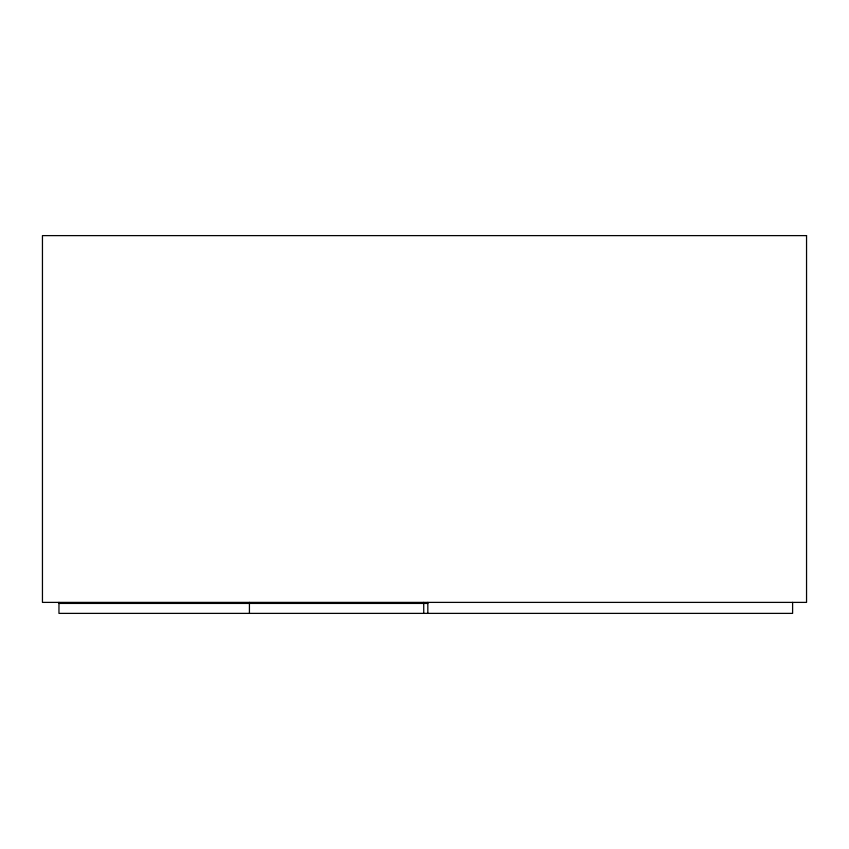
<?xml version="1.0" encoding="UTF-8"?>
<svg xmlns="http://www.w3.org/2000/svg" width="849" height="849" viewBox="0 0 849 849"><rect width="100%" height="100%" fill="white"/><g stroke="black" fill="none" stroke-linecap="round" stroke-linejoin="round"><path stroke-width="1.27" d="M58.963 603.427L427.832 603.427M792.605 602.387L792.605 613.381L58.963 613.381L58.963 602.387M427.832 602.387L427.832 613.381M423.736 602.387L423.736 613.381M249.426 602.387L249.426 613.381M806.55 235.619L42.45 235.619L42.45 602.387L806.55 602.387L806.55 235.619"/></g></svg>
